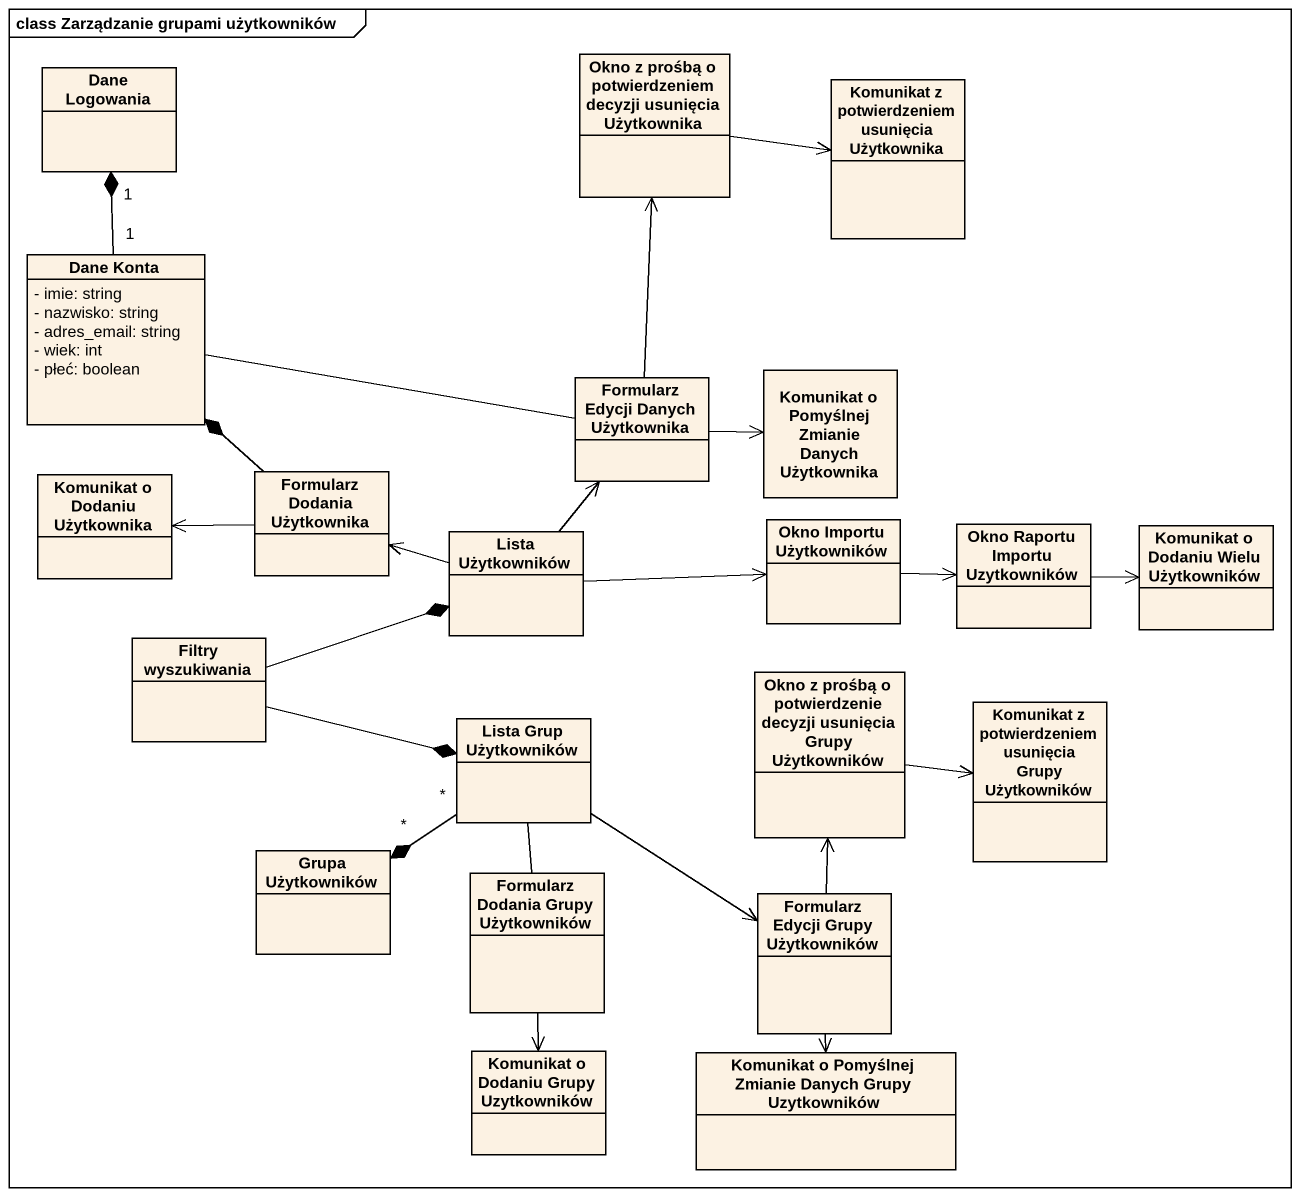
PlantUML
@startuml
mainframe class Zarządzanie grupami użytkowników
hide circle
hide empty members
skinparam classAttributeIconSize 0
class "Dane Logowania" as Dane_Logowania
class "Okno z prośbą o potwierdzeniem decyzji usunięcia Użytkownika" as Okno_z_prośbą_o
class "Komunikat z potwierdzeniem usunięcia Użytkownika" as Komunikat_z_potwierdzeniem
class "Dane Konta" as Dane_Konta {
  - imie: string
  - nazwisko: string
  - adres_email: string
  - wiek: int
  - płeć: boolean
}
class "Formularz Edycji Danych Użytkownika" as Formularz_Edycji_Danych
class "Komunikat o Pomyślnej Zmianie Danych Użytkownika" as Komunikat_o_Pomyślnej
class "Komunikat o Dodaniu Użytkownika" as Komunikat_o_Dodaniu
class "Formularz Dodania Użytkownika" as Formularz_Dodania
class "Lista Użytkowników" as Lista_Użytkowników
class "Okno Importu Użytkowników" as Okno_Importu_Użytkowników
class "Okno Raportu Importu Uzytkowników" as Okno_Raportu_Importu
class "Komunikat o Dodaniu Wielu Użytkowników" as Komunikat_o_Dodaniu_Wielu
class "Filtry wyszukiwania" as Filtry_wyszukiwania
class "Okno z prośbą o potwierdzenie decyzji usunięcia Grupy Użytkowników" as Okno_z_prośbą_o_2
class "Lista Grup Użytkowników" as Lista_Grup_Użytkowników
class "Komunikat z potwierdzeniem usunięcia Grupy Użytkowników" as Komunikat_z_potwierdzeniem_2
class "Grupa Użytkowników" as Grupa_Użytkowników
class "Formularz Dodania Grupy Użytkowników" as Formularz_Dodania_Grupy
class "Formularz Edycji Grupy Użytkowników" as Formularz_Edycji_Grupy
class "Komunikat o Dodaniu Grupy Uzytkowników" as Komunikat_o_Dodaniu_Grupy
class "Komunikat o Pomyślnej Zmianie Danych Grupy Uzytkowników" as Komunikat_o_Pomyślnej_2
Okno_z_prośbą_o -right-> Komunikat_z_potwierdzeniem
Dane_Konta "1" -up-* "1" Dane_Logowania
Formularz_Edycji_Danych -up-> Okno_z_prośbą_o
Formularz_Edycji_Danych -left- Dane_Konta
Formularz_Edycji_Danych -right-> Komunikat_o_Pomyślnej
Formularz_Dodania -up-* Dane_Konta
Formularz_Dodania -left-> Komunikat_o_Dodaniu
Lista_Użytkowników -up-> Formularz_Edycji_Danych
Lista_Użytkowników -left-> Formularz_Dodania
Lista_Użytkowników -right-> Okno_Importu_Użytkowników
Okno_Importu_Użytkowników -right-> Okno_Raportu_Importu
Okno_Raportu_Importu -right-> Komunikat_o_Dodaniu_Wielu
Filtry_wyszukiwania -right-* Lista_Użytkowników
Filtry_wyszukiwania -right-* Lista_Grup_Użytkowników
Okno_z_prośbą_o_2 -right-> Komunikat_z_potwierdzeniem_2
Lista_Grup_Użytkowników "*" --* "*" Grupa_Użytkowników
Lista_Grup_Użytkowników -- Formularz_Dodania_Grupy
Lista_Grup_Użytkowników --> Formularz_Edycji_Grupy
Formularz_Dodania_Grupy --> Komunikat_o_Dodaniu_Grupy
Formularz_Edycji_Grupy -up-> Okno_z_prośbą_o_2
Formularz_Edycji_Grupy --> Komunikat_o_Pomyślnej_2
@enduml
